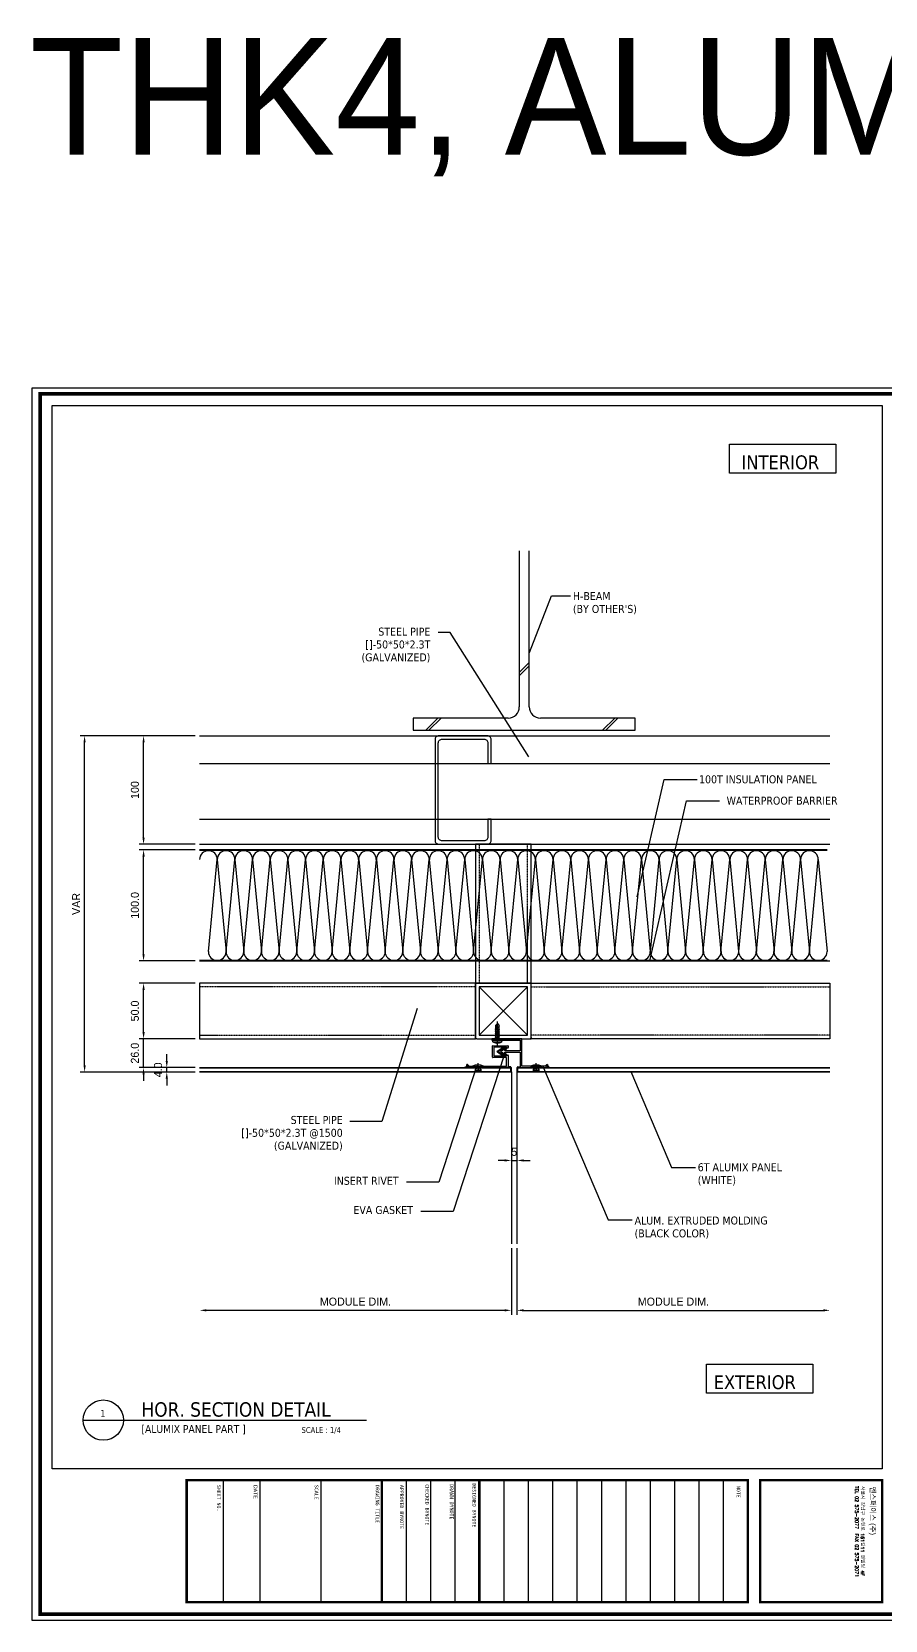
# Model space of a CAD drawing. Header units: millimetres. Extents: x 7297 to 60227, y -7497 to 19324.
# Drawn here: x 14943 to 15711, y 13273 to 14702 of the extents above; entities that cross this region are included whole.
import ezdxf
from ezdxf.enums import TextEntityAlignment as Align

# ---------------------------------------------------------------- set-up
doc = ezdxf.new("R2010")
doc.units = ezdxf.units.MM
doc.linetypes.add('HIDDEN', pattern=[0.375, 0.25, -0.125])
for name, color, linetype in [('NS_AL_MOLD', 7, 'Continuous'), ('NS_CAULKING', 8, 'Continuous'), ('NS_COL_D-GREY', 8, 'Continuous'), ('NS_COL_WHITE', 7, 'Continuous'), ('NS_DIM', 1, 'Continuous'), ('NS_FORM', 7, 'Continuous'), ('NS_FRAME', 253, 'Continuous'), ('NS_GASKET_3M', 150, 'Continuous'), ('NS_INSUL', 8, 'Continuous'), ('NS_PIPE_FRAME', 2, 'Continuous'), ('NS_RIVET_SCREW', 1, 'Continuous'), ('NS_TEXT', 2, 'Continuous'), ('NS_TEXT_TITLE', 141, 'Continuous')]:
    doc.layers.add(name, color=color, linetype=linetype)
doc.layers.add('NS_AL_PANEL', color=32, linetype='Continuous', lineweight=9)
doc.styles.add('Expo M', font='Expo M.ttf')
doc.styles.add('HGTXT', font='romans.shx', dxfattribs={"bigfont": 'whgtxt.shx'})
doc.styles.add('HY울릉도M', font='')
doc.styles.get('HY울릉도M').set_extended_font_data('HY울릉도M')
doc.dimstyles.new('DS2', dxfattribs={"dimscale": 2, "dimtxt": 1.8, "dimasz": 1.5, "dimexe": 1, "dimexo": 1, "dimgap": 0.5, "dimtad": 1, "dimtoh": 1, "dimdec": 1, "dimzin": 1, "dimdsep": 46, "dimtxsty": 'Expo M', "dimcen": 2, "dimadec": 1, "dimazin": 0, "dimtfac": 1, "dimtdec": 4, "dimtix": 1, "dimtmove": 1, "dimatfit": 3, "dimfxl": 1, "dimtolj": 1, "dimtzin": 1, "dimarcsym": 0})
doc.dimstyles.new('N-SPACE', dxfattribs={"dimscale": 4, "dimtxt": 1.8, "dimasz": 1.5, "dimexe": 1, "dimexo": 1, "dimgap": 1, "dimtad": 1, "dimtoh": 1, "dimdec": 1, "dimzin": 1, "dimdsep": 46, "dimtxsty": 'Expo M', "dimcen": 2, "dimclrd": 1, "dimclre": 1, "dimclrt": 2, "dimadec": 1, "dimazin": 0, "dimtfac": 1, "dimtdec": 1, "dimtix": 1, "dimtmove": 1, "dimatfit": 3, "dimfxl": 1, "dimtolj": 1, "dimtzin": 1, "dimarcsym": 0})

# ---------------------------------------------------------------- blocks, each defined once
blk = doc.blocks.new('AL-TEMPLATE')
at = {"color": 8}
for p, q in [((2716.8, 1393), (2800, 1393)), ((2716.8, 1376.3), (2800, 1376.3)), ((2716.8, 1359.7), (2800, 1359.7)), ((2716.8, 1343), (2800, 1343)), ((2716.8, 1326.4), (2800, 1326.4)), ((2716.8, 1309.8), (2800, 1309.8)), ((2716.8, 1293.1), (2800, 1293.1)), ((2716.8, 1276.5), (2800, 1276.5)), ((2716.8, 1259.8), (2800, 1259.8)), ((2716.8, 1243.2), (2800, 1243.2)), ((2716.8, 1209.9), (2800, 1209.9)), ((2716.8, 1193.3), (2800, 1193.3)), ((2716.8, 1176.6), (2800, 1176.6)), ((2716.8, 1118.4), (2800, 1118.4)), ((2716.8, 1076.8), (2800, 1076.8)), ((2716.8, 1051.8), (2800, 1051.8))]:
    blk.add_line(p, q, dxfattribs=at)
at = {"color": 7, "ltscale": 2}
blk.add_lwpolyline([(1972.3, 1515.2), (1972.3, 921.2), (2812.3, 921.2), (2812.3, 1515.2)], close=True, dxfattribs=at)
at = {"color": 8}
for points, const_width in [([(1976.3, 1509.4), (2808.3, 1509.4), (2808.3, 927), (1976.3, 927)], 2.5), ([(2716.8, 1501.3), (2800, 1501.3), (2800, 1418.1), (2716.8, 1418.1)], 1.66), ([(2716.8, 1409.8), (2800, 1409.8), (2800, 1026.9), (2716.8, 1026.9)], 1.66)]:
    blk.add_lwpolyline(points, close=True, dxfattribs=dict(at, const_width=const_width))
at = {"color": 9}
blk.add_lwpolyline([(1984.1, 1501.3), (2709.1, 1501.3), (2709.1, 935.2), (1984.1, 935.2)], close=True, dxfattribs=at)
at = {"color": 8, "const_width": 1.66}
for points in [[(2716.8, 1226.6), (2800, 1226.6)], [(2716.8, 1160), (2800, 1160)]]:
    blk.add_lwpolyline(points, dxfattribs=at)
at = {"color": 146, "true_color": 0x105689, "insert": (2721.1, 1496.9), "char_height": 3.67, "attachment_point": 1, "style": 'HGTXT'}
blk.add_mtext('{\\fExpo M|b0|i0|c129|p18;엔스페이스 (주)}', dxfattribs=at)
at = {"insert": (2720.9, 1489.2), "char_height": 2.349, "attachment_point": 1, "style": 'HGTXT'}
blk.add_mtext('서울시 강남구 논현로 161길11 엔빌딩 4F\\PTEL 02 575-2077  FAX 02 575-2071', dxfattribs=at)
at = {"color": 8, "width": 438.968, "attachment_point": 1}
for s, insert, char_height in [('NOTE', (2720.8, 1404.7), 2.56), ('DESIGNED BYNOTE', (2719, 1224.4), 2.556), ('DRAWN BYNOTE', (2719.6, 1209), 2.556), ('CHECKED BYNOTE', (2719.6, 1192.2), 2.556), ('APPROVED BYNOTE', (2720.1, 1175), 2.556), ('DRAWING TITLE', (2720.1, 1158.4), 2.556), ('SCALE', (2720.1, 1116.8), 2.56), ('{\\fﾱﾼﾸﾲ|b0|i0|c129|p49;DATE}', (2720.1, 1075.2), 2.556), ('SHEET NO.', (2720.1, 1050.2), 2.56)]:
    blk.add_mtext(s, dxfattribs=dict(at, insert=insert, char_height=char_height))
blk = doc.blocks.new('*D757')
at = {"layer": 'NS_DIM', "color": 1, "lineweight": -2, "transparency": 16777216}
for p, q in [((15089.8, 14068.8), (15039.4, 14068.8)), ((15043.4, 13977.2), (15043.4, 14062.8)), ((15089.8, 13971.2), (15039.4, 13971.2))]:
    blk.add_line(p, q, dxfattribs=at)
at = {"layer": 'NS_DIM', "color": 1, "transparency": 16777216}
for points in [[(15042.4, 14062.8), (15044.4, 14062.8), (15043.4, 14068.8)], [(15042.4, 13977.2), (15044.4, 13977.2), (15043.4, 13971.2)]]:
    blk.add_solid(points, dxfattribs=at)
at = {"layer": 'NS_DIM', "color": 2, "transparency": 16777216, "insert": (15035.6, 14020), "char_height": 7.2, "attachment_point": 5, "rotation": 90, "style": 'Expo M'}
blk.add_mtext('\\A1;100', dxfattribs=at)
blk = doc.blocks.new('*D756')
at = {"layer": 'NS_DIM', "color": 1, "lineweight": -2, "transparency": 16777216}
for p, q in [((15089.8, 13966.2), (15039.4, 13966.2)), ((15043.4, 13872.2), (15043.4, 13960.2)), ((15089.8, 13866.2), (15039.4, 13866.2))]:
    blk.add_line(p, q, dxfattribs=at)
at = {"layer": 'NS_DIM', "color": 1, "transparency": 16777216}
for points in [[(15042.4, 13960.2), (15044.4, 13960.2), (15043.4, 13966.2)], [(15042.4, 13872.2), (15044.4, 13872.2), (15043.4, 13866.2)]]:
    blk.add_solid(points, dxfattribs=at)
at = {"layer": 'NS_DIM', "color": 2, "transparency": 16777216, "insert": (15035.6, 13916.2), "char_height": 7.2, "attachment_point": 5, "rotation": 90, "style": 'Expo M'}
blk.add_mtext('\\A1;100.0', dxfattribs=at)
blk = doc.blocks.new('*D755')
at = {"layer": 'NS_DIM', "color": 1, "lineweight": -2, "transparency": 16777216}
for p, q in [((15089.8, 13846.2), (15039.4, 13846.2)), ((15043.4, 13802.2), (15043.4, 13840.2)), ((15089.8, 13796.2), (15039.4, 13796.2))]:
    blk.add_line(p, q, dxfattribs=at)
at = {"layer": 'NS_DIM', "color": 1, "transparency": 16777216}
for points in [[(15042.4, 13840.2), (15044.4, 13840.2), (15043.4, 13846.2)], [(15042.4, 13802.2), (15044.4, 13802.2), (15043.4, 13796.2)]]:
    blk.add_solid(points, dxfattribs=at)
at = {"layer": 'NS_DIM', "color": 2, "transparency": 16777216, "insert": (15035.6, 13821.2), "char_height": 7.2, "attachment_point": 5, "rotation": 90, "style": 'Expo M'}
blk.add_mtext('\\A1;50.0', dxfattribs=at)
blk = doc.blocks.new('*D754')
at = {"layer": 'NS_DIM', "color": 1, "lineweight": -2, "transparency": 16777216}
for p, q in [((15089.8, 13796.2), (15039.4, 13796.2)), ((15043.4, 13802.2), (15043.4, 13808.2)), ((15043.4, 13770.2), (15043.4, 13796.2)), ((15089.8, 13770.2), (15039.4, 13770.2)), ((15043.4, 13764.2), (15043.4, 13758.2))]:
    blk.add_line(p, q, dxfattribs=at)
at = {"layer": 'NS_DIM', "color": 1, "transparency": 16777216}
for points in [[(15042.4, 13802.2), (15044.4, 13802.2), (15043.4, 13796.2)], [(15042.4, 13764.2), (15044.4, 13764.2), (15043.4, 13770.2)]]:
    blk.add_solid(points, dxfattribs=at)
at = {"layer": 'NS_DIM', "color": 2, "transparency": 16777216, "insert": (15035.6, 13783.2), "char_height": 7.2, "attachment_point": 5, "rotation": 90, "style": 'Expo M'}
blk.add_mtext('\\A1;26.0', dxfattribs=at)
blk = doc.blocks.new('*D753')
at = {"layer": 'NS_DIM', "color": 1, "lineweight": -2, "transparency": 16777216}
for p, q in [((15064.3, 13776.2), (15064.3, 13782.2)), ((15089.8, 13770.2), (15060.3, 13770.2)), ((15089.8, 13766.2), (15060.3, 13766.2)), ((15064.3, 13766.2), (15064.3, 13770.2)), ((15064.3, 13760.2), (15064.3, 13754.2))]:
    blk.add_line(p, q, dxfattribs=at)
at = {"layer": 'NS_DIM', "color": 1, "transparency": 16777216}
for points in [[(15063.3, 13776.2), (15065.3, 13776.2), (15064.3, 13770.2)], [(15063.3, 13760.2), (15065.3, 13760.2), (15064.3, 13766.2)]]:
    blk.add_solid(points, dxfattribs=at)
at = {"layer": 'NS_DIM', "color": 2, "transparency": 16777216, "insert": (15056.5, 13768.2), "char_height": 7.2, "attachment_point": 5, "rotation": 90, "style": 'Expo M'}
blk.add_mtext('\\A1;4.0', dxfattribs=at)
blk = doc.blocks.new('*D746')
at = {"layer": 'NS_DIM', "color": 1, "lineweight": -2, "transparency": 16777216}
for p, q in [((15379.6, 13607.7), (15379.6, 13547.8)), ((15385.6, 13551.8), (15655.4, 13551.8))]:
    blk.add_line(p, q, dxfattribs=at)
at = {"layer": 'NS_DIM', "color": 1, "transparency": 16777216}
for points in [[(15385.6, 13552.8), (15385.6, 13550.8), (15379.6, 13551.8)], [(15655.4, 13552.8), (15655.4, 13550.8), (15661.4, 13551.8)]]:
    blk.add_solid(points, dxfattribs=at)
at = {"layer": 'NS_DIM', "color": 2, "transparency": 16777216, "insert": (15520.5, 13559.6), "char_height": 7.2, "attachment_point": 5, "style": 'Expo M'}
blk.add_mtext('\\A1;MODULE DIM.', dxfattribs=at)
blk = doc.blocks.new('*D745')
at = {"layer": 'NS_DIM', "color": 1, "lineweight": -2, "transparency": 16777216}
for p, q in [((15374.6, 13607.7), (15374.6, 13547.8)), ((15368.6, 13551.8), (15099.8, 13551.8))]:
    blk.add_line(p, q, dxfattribs=at)
at = {"layer": 'NS_DIM', "color": 1, "transparency": 16777216}
for points in [[(15099.8, 13552.8), (15099.8, 13550.8), (15093.8, 13551.8)], [(15368.6, 13552.8), (15368.6, 13550.8), (15374.6, 13551.8)]]:
    blk.add_solid(points, dxfattribs=at)
at = {"layer": 'NS_DIM', "color": 2, "transparency": 16777216, "insert": (15234.2, 13559.6), "char_height": 7.2, "attachment_point": 5, "style": 'Expo M'}
blk.add_mtext('\\A1;MODULE DIM.', dxfattribs=at)
blk = doc.blocks.new('*D1042')
at = {"layer": 'Defpoints', "color": 0, "transparency": 16777216}
for p in [(15374.6, 13726.6), (15379.6, 13726.6), (15379.6, 13686.7)]:
    blk.add_point(p, dxfattribs=at)
at = {"layer": 'NS_DIM', "color": 1, "lineweight": -2, "transparency": 16777216}
for p, q in [((15374.6, 13722.6), (15374.6, 13682.7)), ((15379.6, 13722.6), (15379.6, 13682.7)), ((15368.6, 13686.7), (15362.6, 13686.7)), ((15374.6, 13686.7), (15379.6, 13686.7)), ((15385.6, 13686.7), (15391.6, 13686.7))]:
    blk.add_line(p, q, dxfattribs=at)
at = {"layer": 'NS_DIM', "color": 1, "transparency": 16777216}
for points in [[(15368.6, 13687.7), (15368.6, 13685.7), (15374.6, 13686.7)], [(15385.6, 13687.7), (15385.6, 13685.7), (15379.6, 13686.7)]]:
    blk.add_solid(points, dxfattribs=at)
at = {"layer": 'NS_DIM', "color": 2, "transparency": 16777216, "insert": (15377.1, 13694.4), "char_height": 7.2, "attachment_point": 5, "style": 'Expo M'}
blk.add_mtext('\\A1;5', dxfattribs=at)
blk = doc.blocks.new('*D743')
at = {"layer": 'NS_DIM', "color": 1, "lineweight": -2, "transparency": 16777216}
for p, q in [((15089.8, 14068.8), (14986.3, 14068.8)), ((14990.3, 13772.2), (14990.3, 14062.8)), ((15089.8, 13766.2), (14986.3, 13766.2))]:
    blk.add_line(p, q, dxfattribs=at)
at = {"layer": 'NS_DIM', "color": 1, "transparency": 16777216}
for points in [[(14989.3, 14062.8), (14991.3, 14062.8), (14990.3, 14068.8)], [(14989.3, 13772.2), (14991.3, 13772.2), (14990.3, 13766.2)]]:
    blk.add_solid(points, dxfattribs=at)
at = {"layer": 'NS_DIM', "color": 2, "transparency": 16777216, "insert": (14982.7, 13917.5), "char_height": 7.2, "attachment_point": 5, "rotation": 90, "style": 'Expo M'}
blk.add_mtext('\\A1;VAR', dxfattribs=at)
blk = doc.blocks.new('sandwitch-p')
for p, q in [((-402.1, 2613.7), (-394.2, 2696.5)), ((-394.2, 2696.5), (-386.2, 2613.7)), ((-386.2, 2613.7), (-378.3, 2696.5)), ((-378.3, 2696.5), (-370.3, 2613.7)), ((-370.3, 2613.7), (-362.4, 2696.5)), ((-362.4, 2696.5), (-354.4, 2613.7)), ((-354.4, 2613.7), (-346.4, 2696.5)), ((-346.4, 2696.5), (-338.5, 2613.7)), ((-338.5, 2613.7), (-330.5, 2696.5)), ((-330.5, 2696.5), (-322.6, 2613.7))]:
    blk.add_line(p, q)
for points in [[(-322.6, 2705.3), (-410.1, 2705.3)], [(-322.6, 2704.8), (-410.1, 2704.8)], [(-322.6, 2605.8), (-410.1, 2605.8)], [(-322.6, 2605.3), (-410.1, 2605.3)]]:
    blk.add_lwpolyline(points)
for centre, start, end in [((-402.1, 2696.5), 0, 180), ((-386.2, 2696.5), 0, 180), ((-370.3, 2696.5), 0, 180), ((-354.4, 2696.5), 0, 180), ((-338.5, 2696.5), 0, 180), ((-394.2, 2613.7), 180, 0), ((-378.3, 2613.7), 180, 0), ((-362.4, 2613.7), 180, 0), ((-346.4, 2613.7), 180, 0), ((-330.5, 2613.7), 180, 0)]:
    blk.add_arc(centre, 7.96, start, end)
blk = doc.blocks.new('피스')
for p, q in [((-4, 1.5), (-4, 1)), ((-4, 1.5), (4, 1.5)), ((-3, 0), (3, 0)), ((-0.5, 3), (-0.4, 2.3)), ((-0.4, 2.3), (0.4, 2.3)), ((0, 5), (0, -16.8)), ((0.5, 3), (0.4, 2.3)), ((4, 1.5), (4, 1)), ((2, -1.5), (-2, -2)), ((-1.5, -1.5), (-2, -2)), ((-2, -2), (-1.5, -2.5)), ((-1.5, -3.5), (-2, -4)), ((2, -3.5), (-2, -4)), ((-2, -4), (-1.5, -4.5)), ((-1.5, -5.5), (-2, -6)), ((2, -5.5), (-2, -6)), ((-2, -6), (-1.5, -6.5)), ((-1.5, -7.5), (-2, -8)), ((2, -7.5), (-2, -8)), ((-2, -8), (-1.5, -8.5)), ((-1.5, -9.5), (-2, -10)), ((2, -9.5), (-2, -10)), ((-2, -10), (-1.5, -10.5)), ((-1.5, -0.5), (-1.5, -1.5)), ((1.5, -1), (-1.5, -1.5)), ((1.5, -2), (-1.5, -2.5)), ((-1.5, -2.5), (-1.5, -3.5)), ((1.5, -3), (-1.5, -3.5)), ((1.5, -4), (-1.5, -4.5)), ((-1.5, -4.5), (-1.5, -5.5)), ((1.5, -5), (-1.5, -5.5)), ((1.5, -6), (-1.5, -6.5)), ((-1.5, -6.5), (-1.5, -7.5)), ((1.5, -7), (-1.5, -7.5)), ((1.5, -8), (-1.5, -8.5)), ((-1.5, -8.5), (-1.5, -9.5)), ((1.5, -9), (-1.5, -9.5)), ((1.5, -10), (-1.5, -10.5)), ((-1.5, -10.5), (-1.5, -13.5)), ((0, -15), (-1.5, -13.5)), ((-1.3, -13.5), (-1.3, -12)), ((0, -15), (-1.3, -13.5)), ((0, -15), (1.5, -13)), ((1.5, -13), (0.6, -11.5)), ((1.5, -0.5), (1.5, -1)), ((1.5, -1), (2, -1.5)), ((2, -1.5), (1.5, -2)), ((1.5, -2), (1.5, -3)), ((1.5, -3), (2, -3.5)), ((2, -3.5), (1.5, -4)), ((1.5, -4), (1.5, -5)), ((1.5, -5), (2, -5.5)), ((2, -5.5), (1.5, -6)), ((1.5, -6), (1.5, -7)), ((1.5, -7), (2, -7.5)), ((2, -7.5), (1.5, -8)), ((1.5, -8), (1.5, -9)), ((1.5, -9), (2, -9.5)), ((2, -9.5), (1.5, -10)), ((1.5, -10), (1.5, -13))]:
    blk.add_line(p, q)
for centre, radius, start, end in [((0, -3.1), 6.08, 94.7146, 131.1121), ((-3, 1), 1, 180, 270), ((-2, -0.5), 0.5, 0, 90), ((0, -3.1), 6.08, 48.8879, 85.2854), ((2, -0.5), 0.5, 90, 180), ((3, 1), 1, 270, 0), ((-0.3, -12), 1, 30.0863, 180)]:
    blk.add_arc(centre, radius, start, end)
blk = doc.blocks.new('N-SCREW')
blk.add_blockref('피스', (17.3, -1))
blk = doc.blocks.new('POP-LIVET')
for p, q in [((-5, 0), (5, 0)), ((-2, 0), (-2, -2.3)), ((-1.6, 0), (-1.6, -2.3)), ((0, 0), (0, -3.3)), ((1.6, 0), (1.6, -2.3)), ((2, 0), (2, -2.3)), ((-3, -3.6), (3, -3.6))]:
    blk.add_line(p, q)
at = {"ltscale": 0.1}
blk.add_line((0, -5.5), (0, 2.6), dxfattribs=at)
for centre, radius, start, end in [((0, -10.8), 11.9, 65.2132, 114.7868), ((-3.7, -2), 1.7, 293.5145, 351.3483), ((-3.3, -2), 1.7, 293.5145, 351.3483), ((3.3, -2), 1.7, 188.6517, 246.4855), ((3.7, -2), 1.7, 188.6517, 246.4855)]:
    blk.add_arc(centre, radius, start, end)
blk = doc.blocks.new('F2-A')
for p, q in [((-25.6, 25.8), (-25.6, 24.9)), ((1.1, 26), (-25.3, 26)), ((-25.3, 24.7), (-21, 24.7)), ((-21, 24.7), (-20.7, 25)), ((-20.7, 25), (-20.4, 24.7)), ((-20.4, 24.7), (0, 24.7)), ((0, 24.7), (0, 15)), ((1.3, 1.3), (1.3, 25.8)), ((-2.5, 0.4), (-2.5, 0)), ((-2.5, 0), (22.8, 0)), ((-2.1, 0.8), (0, 0.8)), ((0, 13.8), (0, 0.8)), ((14, 1.3), (1.3, 1.3)), ((14.3, 1), (14, 1.3)), ((14.6, 1.3), (14.3, 1)), ((22.3, 1.3), (14.6, 1.3)), ((23.9, 2.9), (22.3, 1.3)), ((22.8, 0), (24.2, 1.4)), ((24.2, 2.8), (24.2, 2.9)), ((24.3, 1.6), (24.3, 2.7))]:
    blk.add_line(p, q)
blk.add_lwpolyline([(0, 15), (-13.9, 15), (-14.1, 16.1, 0.547574), (-14.6, 16.3), (-17.3, 14.7, 0.517274), (-17.3, 14.2), (-14.6, 12.6, 0.547574), (-14.1, 12.8), (-13.9, 13.8), (0, 13.8)], format="xyb")
for centre, radius, start, end in [((-25.3, 25.8), 0.25, 90, 180), ((-25.3, 24.9), 0.25, 180, 270), ((1.1, 25.8), 0.25, 11.537, 90), ((-2.1, 0.4), 0.4, 90, 180), ((24, 2.8), 0.2, 45, 135), ((24.1, 2.7), 0.2, 0, 45), ((24.1, 1.6), 0.2, 315, 360)]:
    blk.add_arc(centre, radius, start, end)
blk = doc.blocks.new('F1-A')
for p, q in [((-14, 9.4), (-14, 19.5)), ((-13.8, 19.7), (-0.2, 19.7)), ((-1.3, 18.4), (-12.7, 18.4)), ((-12.7, 18.4), (-12.7, 10.5)), ((-1.3, 17.4), (-1.3, 18.4)), ((-0.6, 17.4), (-1.3, 17.4)), ((0, 18.4), (-0.5, 17.5)), ((0, 19.5), (0, 18.4)), ((-37, 1.6), (-37, 2.7)), ((-36.9, 2.8), (-36.9, 2.9)), ((-35.5, 0), (-36.9, 1.4)), ((-36.6, 2.9), (-35, 1.3)), ((2.5, 0), (-35.5, 0)), ((-35, 1.3), (-27.3, 1.3)), ((-27.3, 1.3), (-27, 1)), ((-27, 1), (-26.7, 1.3)), ((-26.7, 1.3), (-1.3, 1.3)), ((-1.3, 9.2), (-13.8, 9.2)), ((-12.7, 10.5), (-1.3, 10.5)), ((-1.3, 11.5), (-0.6, 11.5)), ((-1.3, 10.5), (-1.3, 11.5)), ((-1.3, 1.3), (-1.3, 9.2)), ((-0.5, 11.4), (0, 10.5)), ((0, 10.5), (0, 0.8)), ((2.1, 0.8), (0, 0.8)), ((2.5, 0.4), (2.5, 0))]:
    blk.add_line(p, q)
for centre, radius, start, end in [((-13.8, 19.5), 0.2, 90, 180), ((-0.6, 17.6), 0.2, 270, 333.7089), ((-0.2, 19.5), 0.2, 0, 90), ((-0.2, 18.4), 0.2, 333.7089, 360), ((-36.8, 2.7), 0.2, 135, 180), ((-36.8, 1.6), 0.2, 180, 225), ((-36.7, 2.8), 0.2, 45, 135), ((-13.8, 9.4), 0.2, 180, 270), ((-0.6, 11.3), 0.2, 26.2911, 90), ((-0.2, 10.5), 0.2, 0, 26.2911), ((2.1, 0.4), 0.4, 360, 90)]:
    blk.add_arc(centre, radius, start, end)
blk = doc.blocks.new('*U98')
for p, q in [((1, 50), (0, 50)), ((0, 49), (0, 50)), ((0, 49), (0, 1)), ((49, 50), (1, 50)), ((3.2, 3.2), (46.8, 46.8)), ((46.8, 3.2), (3.2, 46.8)), ((49, 50), (50, 50)), ((50, 49), (50, 50)), ((50, 1), (50, 49)), ((0, 1), (0, 0)), ((1, 0), (0, 0)), ((50, 1), (50, 0)), ((1, 0), (49, 0)), ((49, 0), (50, 0))]:
    blk.add_line(p, q)
blk.add_lwpolyline([(3.2, 46.8), (3.2, 3.2), (46.8, 3.2), (46.8, 46.8)], close=True)
for centre, start, end in [((1, 49), 90, 180), ((49, 49), 0, 90), ((1, 1), 180, 270), ((49, 1), 270, 0)]:
    blk.add_arc(centre, 1, start, end)
blk = doc.blocks.new('*U201')
blk.add_lwpolyline([(0, 0), (50, 0), (50, 248.6), (0, 248.6)], close=True)
at = {"linetype": 'HIDDEN'}
blk.add_lwpolyline([(3.2, 0), (46.8, 0), (46.8, 248.6), (3.2, 248.6)], close=True, dxfattribs=at)
blk = doc.blocks.new('*U200')
blk.add_lwpolyline([(0, 0), (50, 0), (50, 269), (0, 269)], close=True)
at = {"linetype": 'HIDDEN'}
blk.add_lwpolyline([(3.2, 0), (46.8, 0), (46.8, 269), (3.2, 269)], close=True, dxfattribs=at)
blk = doc.blocks.new('*U205')
blk.add_lwpolyline([(0, 0), (50, 0), (50, 125), (0, 125)], close=True)
at = {"linetype": 'HIDDEN'}
blk.add_lwpolyline([(3.2, 0), (46.8, 0), (46.8, 125), (3.2, 125)], close=True, dxfattribs=at)

msp = doc.modelspace()

# ---------------------------------------------------------------- hatches: boundary and pattern name
at = {"layer": 'NS_CAULKING'}
h = msp.add_hatch(dxfattribs=at)
h.set_pattern_fill('ANSI37', color=256, scale=0.1, angle=-180)
h.set_pattern_definition([(225, (28736.8758, 14242.30172), (0.224506403, -0.224506403), []), (315, (28736.8758, 14242.30172), (0.224506403, 0.224506403), [])])
h.paths.add_polyline_path([(15334.82, 13772.9), (15334.82, 13771.8, 0.1989124), (15334.88, 13771.65), (15336.32, 13770.21), (15332.35, 13770.21, 0.3022043)])
h = msp.add_hatch(dxfattribs=at)
h.set_pattern_fill('ANSI37', color=256, scale=0.1, angle=-180)
h.set_pattern_definition([(225, (28707.5758, 14242.30172), (0.224506403, -0.224506403), []), (315, (28707.5758, 14242.30172), (0.224506403, 0.224506403), [])])
h.paths.add_polyline_path([(15409.59, 13770.21, -0.3022043), (15407.12, 13772.9), (15407.12, 13771.8, -0.1989124), (15407.06, 13771.65), (15405.62, 13770.21)])
at = {"layer": 'NS_GASKET_3M'}
h = msp.add_hatch(dxfattribs=at)
h.set_pattern_fill('ANSI31', color=256, scale=0.2, angle=-180)
h.set_pattern_definition([(225, (29983.8557, 13638.91436), (0.449012806, -0.449012806), [])])
edge = h.paths.add_edge_path()
edge.add_line((15368.52, 13787.21), (15368, 13787.21))
edge.add_arc((15368, 13786.21), 1, 90.00041, 110.24991)
edge.add_arc((15374.68, 13768.11), 20.29, 110.24991, 124.14305)
edge.add_arc((15363.46, 13784.66), 0.3, 125.29728, 234.70272)
edge.add_arc((15374.68, 13801.21), 20.29, 235.85695, 249.75009)
edge.add_arc((15368, 13783.11), 1, 249.75009, 269.99959)
edge.add_line((15368, 13782.11), (15368.52, 13782.11))
edge.add_line((15368.52, 13782.11), (15368.52, 13782.91))
edge.add_arc((15368.82, 13782.91), 0.3, 89.99995, 180, ccw=False)
edge.add_line((15368.82, 13783.21), (15369.19, 13783.21))
edge.add_arc((15369.19, 13782.91), 0.3, 30.74031, 89.99995, ccw=False)
edge.add_line((15369.45, 13783.07), (15370.28, 13781.96))
edge.add_arc((15370.02, 13781.81), 0.3, 0, 30.74031, ccw=False)
edge.add_line((15370.32, 13781.81), (15370.32, 13781.31))
edge.add_arc((15369.92, 13781.31), 0.4, 270, 360, ccw=False)
edge.add_line((15369.92, 13780.91), (15366.74, 13780.91))
edge.add_arc((15366.74, 13781.91), 1, 235.55, 270, ccw=False)
edge.add_arc((15319.85, 13722.13), 74.97, 51.84447, 55.18768)
edge.add_arc((15363.65, 13785.53), 2.09, 222.47267, 241.70566, ccw=False)
edge.add_arc((15362.82, 13784.66), 0.9, 142.73059, 217.26941, ccw=False)
edge.add_arc((15363.65, 13783.8), 2.09, 118.29434, 137.52733, ccw=False)
edge.add_arc((15319.85, 13847.19), 74.97, 304.81232, 308.15553)
edge.add_arc((15366.74, 13787.41), 1, 90, 124.45, ccw=False)
edge.add_line((15366.74, 13788.41), (15369.92, 13788.41))
edge.add_arc((15369.92, 13788.01), 0.4, 0, 89.81333, ccw=False)
edge.add_line((15370.32, 13788.01), (15370.32, 13787.52))
edge.add_arc((15370.02, 13787.52), 0.3, -30.74034, 0, ccw=False)
edge.add_line((15370.28, 13787.36), (15369.45, 13786.26))
edge.add_arc((15369.19, 13786.41), 0.3, 269.99995, 329.25966, ccw=False)
edge.add_line((15369.19, 13786.11), (15368.82, 13786.11))
edge.add_arc((15368.82, 13786.41), 0.3, 180, 269.99995, ccw=False)
edge.add_line((15368.52, 13786.41), (15368.52, 13787.21))

# ---------------------------------------------------------------- linework, layer by layer
at = {"layer": 'NS_AL_PANEL'}
for p, q in [((15093.82, 13770.21), (15373.92, 13770.21)), ((15093.82, 13769.71), (15373.92, 13769.71)), ((15374.12, 13766.71), (15093.82, 13766.71)), ((15374.37, 13766.21), (15093.82, 13766.21)), ((15373.92, 13770.21), (15373.92, 13766.71)), ((15373.92, 13770.21), (15373.92, 13766.71)), ((15374.12, 13770.21), (15374.62, 13770.21)), ((15374.12, 13770.21), (15374.12, 13766.71)), ((15374.12, 13770.21), (15374.12, 13766.71)), ((15374.62, 13770.21), (15374.62, 13766.46)), ((15380.12, 13770.21), (15379.62, 13770.21)), ((15379.62, 13770.21), (15379.62, 13766.46)), ((15379.87, 13766.21), (15661.42, 13766.21)), ((15380.12, 13770.21), (15380.12, 13766.71)), ((15380.12, 13770.21), (15380.12, 13766.71)), ((15380.12, 13766.71), (15661.42, 13766.71)), ((15380.32, 13770.21), (15380.32, 13766.71)), ((15661.42, 13770.21), (15380.32, 13770.21)), ((15380.32, 13770.21), (15380.32, 13766.71)), ((15661.42, 13769.71), (15380.32, 13769.71))]:
    msp.add_line(p, q, dxfattribs=at)
for points in [[(15374.12, 13770.21), (15374.62, 13770.21)], [(15379.62, 13770.21), (15380.12, 13770.21)], [(15379.62, 13770.21), (15380.12, 13770.21)]]:
    msp.add_lwpolyline(points, dxfattribs=at)
for centre, start, end in [((15374.37, 13766.46), 270, 0), ((15379.87, 13766.46), 180, 270)]:
    msp.add_arc(centre, 0.25, start, end, dxfattribs=at)
at = {"layer": 'NS_CAULKING'}
for points in [[(15334.82, 13772.9, -0.3022043), (15332.35, 13770.21, 0.6513068)], [(15407.12, 13772.9, 0.3022043), (15409.59, 13770.21, -0.6513068)]]:
    msp.add_lwpolyline(points, format="xyb", dxfattribs=at)
at = {"layer": 'NS_COL_D-GREY'}
for p, q in [((15381.69, 14235.36), (15381.69, 14094.77)), ((15390.69, 14094.77), (15390.69, 14235.36)), ((15381.69, 14122.85), (15390.69, 14131.85)), ((15381.74, 14125.73), (15390.69, 14134.68)), ((15371.69, 14084.77), (15286.19, 14084.77)), ((15286.19, 14084.77), (15286.19, 14073.77)), ((15297.42, 14073.77), (15308.42, 14084.77)), ((15300.25, 14073.77), (15311.25, 14084.77)), ((15486.19, 14084.77), (15400.69, 14084.77)), ((15456.75, 14073.77), (15467.75, 14084.77)), ((15459.58, 14073.77), (15470.58, 14084.77)), ((15486.19, 14073.77), (15486.19, 14084.77)), ((15286.19, 14073.77), (15486.19, 14073.77))]:
    msp.add_line(p, q, dxfattribs=at)
for centre, start, end in [((15371.69, 14094.77), 270, 0), ((15400.69, 14094.77), 180, 270)]:
    msp.add_arc(centre, 10, start, end, dxfattribs=at)
at = {"layer": 'NS_COL_WHITE'}
msp.add_line((14988.99, 13452.99), (15244.13, 13452.99), dxfattribs=at)
msp.add_circle((15007.13, 13452.99), 18.14, dxfattribs=at)
at = {"layer": 'NS_DIM'}
for p, q in [((15374.62, 13766.46), (15374.62, 13611.68)), ((15379.62, 13766.46), (15379.62, 13611.68))]:
    msp.add_line(p, q, dxfattribs=at)
at = {"layer": 'NS_FRAME'}
for p, q in [((15093.82, 14068.77), (15661.42, 14068.77)), ((15093.82, 14044.01), (15661.42, 14044.01)), ((15093.82, 13993.9), (15661.42, 13993.9)), ((15093.82, 13971.21), (15661.42, 13971.21)), ((15093.82, 13866.21), (15661.42, 13866.21))]:
    msp.add_line(p, q, dxfattribs=at)
msp.add_lwpolyline([(15353.4, 13977.69, -0.4142136), (15349.92, 13974.21), (15312.3, 13974.21, -0.4142136), (15308.82, 13977.69), (15308.82, 14062.28, -0.4142136), (15312.3, 14065.77), (15349.92, 14065.77, -0.4142136), (15353.4, 14062.28), (15353.4, 14044.01), (15356.4, 14044.01), (15356.4, 14065.28, 0.4142136), (15352.92, 14068.77), (15309.3, 14068.77, 0.4142136), (15305.82, 14065.28), (15305.82, 13974.69, 0.4142136), (15309.3, 13971.21), (15352.92, 13971.21, 0.4142136), (15356.4, 13974.69), (15356.4, 13993.9), (15353.4, 13993.9)], format="xyb", close=True, dxfattribs=at)
at = {"layer": 'NS_GASKET_3M', "ltscale": 2}
msp.add_lwpolyline([(15368.52, 13787.21), (15368, 13787.21, 0.0885857), (15367.65, 13787.15, 0.0606947), (15363.29, 13784.91, 0.5172742), (15363.29, 13784.42, 0.0606947), (15367.65, 13782.17, 0.0885857), (15368, 13782.11), (15368.52, 13782.11), (15368.52, 13782.91, -0.4142138), (15368.82, 13783.21), (15369.19, 13783.21, -0.2644898), (15369.45, 13783.07), (15370.28, 13781.96, -0.1349401), (15370.32, 13781.81), (15370.32, 13781.31, -0.4142136), (15369.92, 13780.91), (15366.74, 13780.91, -0.1514589), (15366.17, 13781.09, 0.0145885), (15362.66, 13783.69, -0.0841173), (15362.11, 13784.12, -0.3372117), (15362.11, 13785.21, -0.0841173), (15362.66, 13785.64, 0.0145885), (15366.17, 13788.24, -0.1514589), (15366.74, 13788.41), (15369.92, 13788.41, -0.4132596), (15370.32, 13788.01), (15370.32, 13787.52, -0.1349403), (15370.28, 13787.36), (15369.45, 13786.26, -0.2644901), (15369.19, 13786.11), (15368.82, 13786.11, -0.4142133), (15368.52, 13786.41), (15368.52, 13787.21)], format="xyb", dxfattribs=at)
at = {"layer": 'NS_TEXT'}
for points in [[(15570.88, 14331.12), (15666.62, 14331.12), (15666.62, 14305.13), (15570.88, 14305.13)], [(15550.41, 13503.3), (15646.15, 13503.3), (15646.15, 13477.31), (15550.41, 13477.31)]]:
    msp.add_lwpolyline(points, close=True, dxfattribs=at)

# ---------------------------------------------------------------- block references
at = {"layer": 'NS_AL_MOLD'}
for name, p in [('F2-A', (15382.62, 13770.21)), ('F1-A', (15371.62, 13770.21))]:
    msp.add_blockref(name, p, dxfattribs=at)
at = {"layer": 'NS_FORM', "xscale": 1.32, "yscale": 1.32, "zscale": 1.32, "rotation": 270}
msp.add_blockref('AL-TEMPLATE', (13726.66, 16985.21), dxfattribs=at)
at = {"layer": 'NS_FRAME'}
msp.add_blockref('*U205', (15342.42, 13846.21), dxfattribs=at)
at = {"layer": 'NS_FRAME', "rotation": 90}
msp.add_blockref('*U201', (15342.42, 13796.21), dxfattribs=at)
at = {"layer": 'NS_FRAME', "xscale": -1, "rotation": 270}
msp.add_blockref('*U200', (15392.42, 13796.21), dxfattribs=at)
at = {"layer": 'NS_INSUL'}
for p in [(15503.92, 11260.93), (15583.5, 11260.93), (15663.08, 11260.93), (15742.66, 11260.93), (15822.24, 11260.93), (15901.82, 11260.93), (15981.4, 11260.93)]:
    msp.add_blockref('sandwitch-p', p, dxfattribs=at)
at = {"layer": 'NS_PIPE_FRAME'}
msp.add_blockref('*U98', (15342.42, 13796.21), dxfattribs=at)
at = {"layer": 'NS_RIVET_SCREW', "xscale": -1, "rotation": 180}
msp.add_blockref('N-SCREW', (15344.71, 13793.88), dxfattribs=at)
at = {"layer": 'NS_RIVET_SCREW'}
for p in [(15344.62, 13771.51), (15396.92, 13771.51)]:
    msp.add_blockref('POP-LIVET', p, dxfattribs=at)

# ---------------------------------------------------------------- texts
at = {"layer": 'NS_TEXT', "line_spacing_factor": 0.963855}
for s, insert, char_height, width, attachment_point in [('\\fTahoma;INTERIOR', (15581.78, 14308.46), 12.48, 89.1314, 7), ("\\fTahoma;H-BEAM\\P(BY OTHER'S)", (15430.01, 14198.16), 7.2, 66.8903, 1), ('\\pxqr;{\\fTahoma|b0|i0|c0|p34;STEEL PIPE\\P[]-50*50*\\fTahoma|b0|i0|c129|p34;2\\fTahoma|b0|i0|c0|p34;.\\fTahoma|b0|i0|c129|p34;3\\fTahoma|b0|i0|c0|p34;T\\P(GALVANIZED)}', (15230.58, 14166.18), 7.2, 71.0245, 1), ('{\\fTahoma|b0|i0|c0|p34;1\\fTahoma|b0|i0|c129|p34;00\\fTahoma|b0|i0|c0|p34;T INSULATION PANEL}', (15543.6, 14033.28), 7.2, 118.4981, 1), ('\\fTahoma;WATERPROOF BARRIER', (15568.43, 14014.08), 7.2, 112.4594, 1), ('\\pxqr;{\\fTahoma|b0|i0|c0|p34;STEEL PIPE\\P[]-50*50*2\\fTahoma|b0|i0|c129|p34;.3\\fTahoma|b0|i0|c0|p34;T\\fTahoma|b0|i0|c129|p34; @1500\\fTahoma|b0|i0|c0|p34;\\P(GALVANIZED)}', (15120.88, 13726.73), 7.2, 101.8597, 1), ('{\\fTahoma|b0|i0|c129|p34;6\\fTahoma|b0|i0|c0|p34;T \\fTahoma|b0|i0|c129|p34;ALUMIX\\fTahoma|b0|i0|c0|p34; PANEL\\P(WHITE)}', (15542.39, 13684.17), 7.2, 133.9665, 1), ('\\pxqr;{\\fTahoma|b0|i0|c129|p34;INSERT RIVET}', (15163.67, 13671.98), 7.2, 109.3471, 1), ('\\pxqr;{\\fTahoma|b0|i0|c129|p34;EVA GASKET}', (15176.62, 13645.69), 7.2, 109.3471, 1), ('{\\fTahoma|b0|i0|c0|p34;ALUM. \\fTahoma|b0|i0|c129|p34;EXTRUDED MOLDING\\P(BLACK \\fTahoma|b0|i0|c0|p34;COLOR)}', (15485.53, 13636.24), 7.2, 129.1008, 1), ('\\fTahoma;EXTERIOR', (15556.73, 13480.64), 12.48, 90.2586, 7), ('\\fTahoma;HOR. SECTION DETAIL', (15041.48, 13455.87), 12.96, 193.7311, 7), ('\\fTahoma;1', (15004.52, 13456.17), 6, 8.9419, 7), ('\\fTahoma;[ALUMIX PANEL PART ]', (15041.48, 13440.28), 7, 105.1355, 7), ('\\fTahoma;SCALE : 1/4', (15185.64, 13440.83), 5.184, 42.074, 7)]:
    msp.add_mtext(s, dxfattribs=dict(at, insert=insert, char_height=char_height, width=width, attachment_point=attachment_point))
at = {"layer": 'NS_TEXT_TITLE', "style": 'HY울릉도M'}
msp.add_text('THK4, ALUMIX / 2 SIDE INSERT TYPE', height=105, dxfattribs=at).set_placement((14941.19, 14644.29), align=Align.MIDDLE_LEFT)

# ---------------------------------------------------------------- dimensions: what is measured, and where the dimension line sits
at = {"layer": 'NS_DIM'}
for base, p1, p2, angle, text, picture, middle in [((14990.34, 14068.77), (15093.82, 13766.21), (15093.82, 14068.77), 90, 'VAR', '*D743', (14982.74, 13917.49)), ((15043.4, 14068.77), (15093.82, 13971.21), (15093.82, 14068.77), 90, '100', '*D757', (15035.62, 14019.99)), ((15093.82, 13551.8), (15374.62, 13611.68), (15093.82, 13551.8), 180, 'MODULE DIM.', '*D745', (15234.22, 13559.58))]:
    dim = msp.add_linear_dim(base=base, p1=p1, p2=p2, angle=angle, text=text, dimstyle='N-SPACE', dxfattribs=at)
    dim.commit()
    dim.dimension.update_dxf_attribs({"geometry": picture, "text_midpoint": middle})
for base, p1, p2, picture, middle in [((15043.4, 13966.21), (15093.82, 13866.21), (15093.82, 13966.21), '*D756', (15035.62, 13916.21)), ((15043.4, 13846.21), (15093.82, 13796.21), (15093.82, 13846.21), '*D755', (15035.62, 13821.21)), ((15043.4, 13796.21), (15093.82, 13770.21), (15093.82, 13796.21), '*D754', (15035.62, 13783.21)), ((15064.32, 13770.21), (15093.82, 13766.21), (15093.82, 13770.21), '*D753', (15056.54, 13768.21))]:
    dim = msp.add_linear_dim(base=base, p1=p1, p2=p2, angle=90, dimstyle='N-SPACE', dxfattribs=at)
    dim.commit()
    dim.dimension.update_dxf_attribs({"geometry": picture, "text_midpoint": middle})
for base, p1, p2, text, picture, middle in [((15379.62, 13686.69), (15374.62, 13726.58), (15379.62, 13726.58), '5', '*D1042', (15377.12, 13694.38)), ((15661.42, 13551.8), (15379.62, 13611.68), (15661.42, 13551.8), 'MODULE DIM.', '*D746', (15520.52, 13559.58))]:
    dim = msp.add_linear_dim(base=base, p1=p1, p2=p2, text=text, dimstyle='N-SPACE', dxfattribs=at)
    dim.commit()
    dim.dimension.update_dxf_attribs({"geometry": picture, "text_midpoint": middle})

# ---------------------------------------------------------------- leaders
for points in [[(15390.8, 14143.85), (15410.65, 14194.66), (15427.89, 14194.66)], [(15390.18, 14049.97), (15319.49, 14161.77), (15308.6, 14161.77)], [(15487.79, 13924.03), (15512.15, 14029.61), (15541.77, 14029.61)], [(15499.12, 13866.21), (15532.34, 14010.16), (15561.95, 14010.16)], [(15289.83, 13823.39), (15258, 13721.85), (15229.01, 13721.85)], [(15367.96, 13781.48), (15322.19, 13640.81), (15293.2, 13640.81)], [(15343.44, 13772.21), (15309.23, 13667.11), (15280.25, 13667.11)], [(15402.65, 13772.21), (15461.69, 13633.21), (15483.5, 13633.21)], [(15482.15, 13766.71), (15518.66, 13680.37), (15540.46, 13680.37)]]:
    msp.add_leader(points, dimstyle='DS2', override={"dimgap": 0.5, "dimtad": 0}, dxfattribs=at)

doc.saveas('drawing.dxf')
